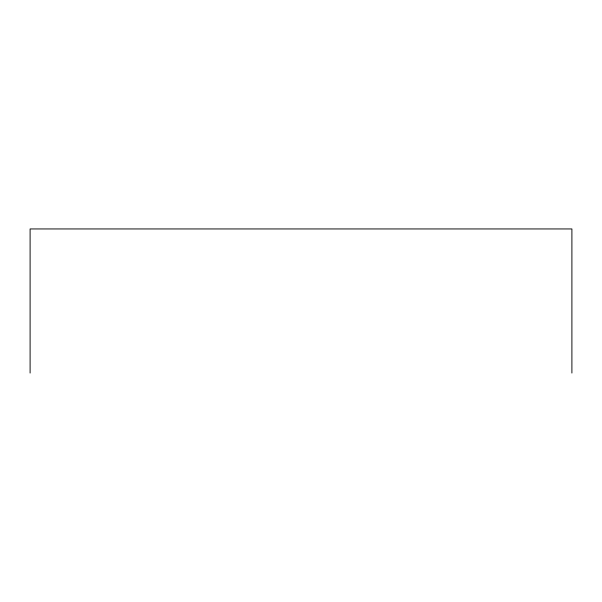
<?xml version="1.0" encoding="UTF-8"?>
<svg xmlns="http://www.w3.org/2000/svg" width="602" height="602" viewBox="0 0 602 602"><rect width="100%" height="100%" fill="white"/><g stroke="black" fill="none" stroke-linecap="round" stroke-linejoin="round"><path stroke-width="0.9" d="M571.9 373.052L571.9 228.948L30.1 228.948L30.1 373.052"/></g></svg>
